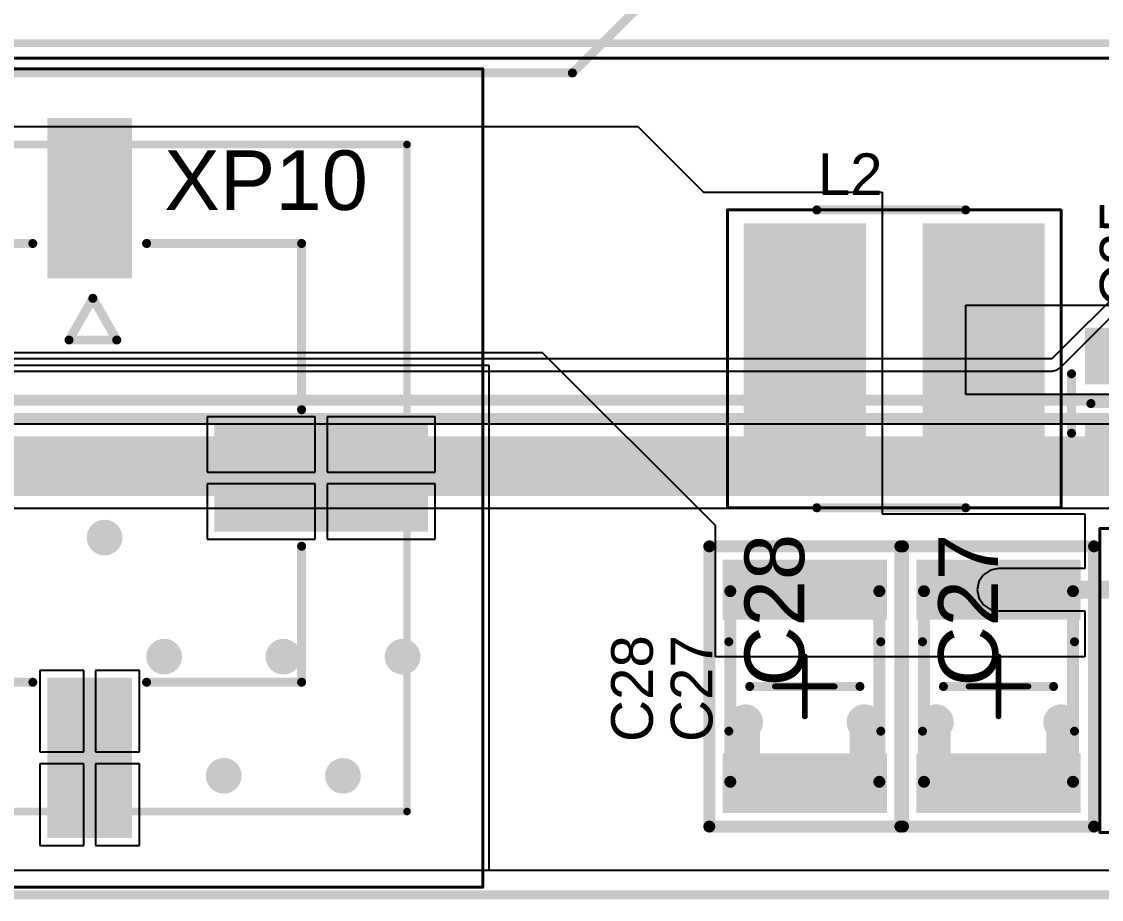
# Model space of a CAD drawing. Header units: inches. Extents: x 0 to 110, y 0 to 95.
# Drawn here: x 59.36 to 77.48, y -0.08 to 14.66 of the extents above; entities that cross this region are included whole.
import ezdxf

# ---------------------------------------------------------------- set-up
doc = ezdxf.new("R2010")
doc.units = ezdxf.units.IN
for name, color, linetype in [('Board Shape', 56, 'Continuous'), ('Bottom Courtyard', 56, 'Continuous'), ('Bottom Layer', 5, 'Continuous'), ('Int1', 16, 'Continuous'), ('Int2', 76, 'Continuous'), ('Mechanical 13', 56, 'Continuous'), ('Panelize_Route Cutter Tool Detail', 56, 'Continuous'), ('Top Courtyard', 56, 'Continuous'), ('Top Layer', 1, 'Continuous'), ('Top Overlay', 2, 'Continuous'), ('Top Paste', 8, 'Continuous'), ('Top Solder', 216, 'Continuous'), ('Via Holes', 16, 'Continuous')]:
    doc.layers.add(name, color=color, linetype=linetype)
doc.styles.add('Arial', font='', dxfattribs={"height": 0.2})
doc.styles.get('Arial').set_extended_font_data('Arial')

# ---------------------------------------------------------------- blocks, each defined once
blk = doc.blocks.new('RPI_721')
at = {"layer": 'Mechanical 13'}
blk.add_lwpolyline([(39.5, 28, 0.127, 0.127, 0), (-39.5, 28, 0.127, 0.127, 0)], format="xyseb", dxfattribs=at)
at = {"layer": 'Top Courtyard'}
blk.add_lwpolyline([(45.25, 28.25, 0.05, 0.05, 0), (-42.75, 28.25, 0.05, 0.05, 0)], format="xyseb", dxfattribs=at)
at = {"layer": 'Top Overlay'}
blk.add_lwpolyline([(39.5, 28, 0.127, 0.127, 0), (-39.5, 28, 0.127, 0.127, 0)], format="xyseb", dxfattribs=at)
blk = doc.blocks.new('M_____430450218_723')
at = {"layer": 'Top Layer'}
for points in [[(-0.635, 5.97), (0.635, 5.97), (0.635, 3.43), (-0.635, 3.43)], [(-5.6, 0.825), (-2.17, 0.825), (-2.17, -0.825), (-5.6, -0.825)], [(2.17, 0.825), (5.6, 0.825), (5.6, -0.825), (2.17, -0.825)], [(-0.635, -3.43), (0.635, -3.43), (0.635, -5.97), (-0.635, -5.97)]]:
    blk.add_hatch(color=1, dxfattribs=at).paths.add_polyline_path(points)
at = {"layer": 'Top Paste'}
for points in [[(-0.635, 5.97), (0.635, 5.97), (0.635, 3.43), (-0.635, 3.43)], [(-5.6, 0.825), (-2.17, 0.825), (-2.17, -0.825), (-5.6, -0.825)], [(2.17, 0.825), (5.6, 0.825), (5.6, -0.825), (2.17, -0.825)], [(-0.635, -3.43), (0.635, -3.43), (0.635, -5.97), (-0.635, -5.97)]]:
    blk.add_hatch(color=8, dxfattribs=at).paths.add_polyline_path(points)
at = {"layer": 'Top Solder'}
for points in [[(-0.711, 6.046), (0.711, 6.046), (0.711, 3.354), (-0.711, 3.354)], [(-5.676, 0.901), (-2.094, 0.901), (-2.094, -0.901), (-5.676, -0.901)], [(2.094, 0.901), (5.676, 0.901), (5.676, -0.901), (2.094, -0.901)], [(-0.711, -3.354), (0.711, -3.354), (0.711, -6.046), (-0.711, -6.046)]]:
    blk.add_hatch(color=216, dxfattribs=at).paths.add_polyline_path(points)
at = {"layer": 'Mechanical 13'}
for points in [[(-5.325, 5.6, 0.127, 0.127, 0), (-5.325, -5.6, 0.127, 0.127, 0)], [(5.325, 5.6, 0.127, 0.127, 0), (-5.325, 5.6, 0.127, 0.127, 0)], [(5.325, 5.6, 0.127, 0.127, 0), (5.325, -5.6, 0.127, 0.127, 0)], [(-0.054, -3.017, 0.127, 0.127, 0), (-0.454, -2.317, 0.127, 0.127, 0)], [(0.346, -2.317, 0.127, 0.127, 0), (-0.454, -2.317, 0.127, 0.127, 0)], [(0.346, -2.317, 0.127, 0.127, 0), (-0.054, -3.017, 0.127, 0.127, 0)], [(5.325, -5.6, 0.127, 0.127, 0), (-5.325, -5.6, 0.127, 0.127, 0)]]:
    blk.add_lwpolyline(points, format="xyseb", dxfattribs=at)
for points in [[(-5.357, 5.6, 0.0635, 0.0635, 1), (-5.293, 5.6, 0.0635, 0.0635, 1)], [(-5.357, 5.6, 0.0635, 0.0635, 1), (-5.293, 5.6, 0.0635, 0.0635, 1)], [(5.293, 5.6, 0.0635, 0.0635, 1), (5.357, 5.6, 0.0635, 0.0635, 1)], [(5.293, 5.6, 0.0635, 0.0635, 1), (5.357, 5.6, 0.0635, 0.0635, 1)], [(-0.486, -2.317, 0.0635, 0.0635, 1), (-0.422, -2.317, 0.0635, 0.0635, 1)], [(-0.486, -2.317, 0.0635, 0.0635, 1), (-0.422, -2.317, 0.0635, 0.0635, 1)], [(0.314, -2.317, 0.0635, 0.0635, 1), (0.378, -2.317, 0.0635, 0.0635, 1)], [(0.314, -2.317, 0.0635, 0.0635, 1), (0.378, -2.317, 0.0635, 0.0635, 1)], [(-0.086, -3.017, 0.0635, 0.0635, 1), (-0.022, -3.017, 0.0635, 0.0635, 1)], [(-0.086, -3.017, 0.0635, 0.0635, 1), (-0.022, -3.017, 0.0635, 0.0635, 1)], [(-5.357, -5.6, 0.0635, 0.0635, 1), (-5.293, -5.6, 0.0635, 0.0635, 1)], [(-5.357, -5.6, 0.0635, 0.0635, 1), (-5.293, -5.6, 0.0635, 0.0635, 1)], [(5.293, -5.6, 0.0635, 0.0635, 1), (5.357, -5.6, 0.0635, 0.0635, 1)], [(5.293, -5.6, 0.0635, 0.0635, 1), (5.357, -5.6, 0.0635, 0.0635, 1)]]:
    blk.add_lwpolyline(points, format="xyseb", close=True, dxfattribs=at)
at = {"layer": 'Top Courtyard'}
for points in [[(6.595, 6.87, 0.05, 0.05, 0), (-6.595, 6.87, 0.05, 0.05, 0)], [(-6.595, 6.87, 0.05, 0.05, 0), (-6.595, -6.87, 0.05, 0.05, 0)], [(6.595, 6.87, 0.05, 0.05, 0), (6.595, -6.87, 0.05, 0.05, 0)], [(6.595, -6.87, 0.05, 0.05, 0), (-6.595, -6.87, 0.05, 0.05, 0)]]:
    blk.add_lwpolyline(points, format="xyseb", dxfattribs=at)
for points in [[(-6.608, 6.87, 0.025, 0.025, 1), (-6.583, 6.87, 0.025, 0.025, 1)], [(-6.608, 6.87, 0.025, 0.025, 1), (-6.583, 6.87, 0.025, 0.025, 1)], [(6.583, 6.87, 0.025, 0.025, 1), (6.608, 6.87, 0.025, 0.025, 1)], [(6.583, 6.87, 0.025, 0.025, 1), (6.608, 6.87, 0.025, 0.025, 1)], [(-6.608, -6.87, 0.025, 0.025, 1), (-6.583, -6.87, 0.025, 0.025, 1)], [(-6.608, -6.87, 0.025, 0.025, 1), (-6.583, -6.87, 0.025, 0.025, 1)], [(6.583, -6.87, 0.025, 0.025, 1), (6.608, -6.87, 0.025, 0.025, 1)], [(6.583, -6.87, 0.025, 0.025, 1), (6.608, -6.87, 0.025, 0.025, 1)]]:
    blk.add_lwpolyline(points, format="xyseb", close=True, dxfattribs=at)
at = {"layer": 'Top Overlay'}
for points in [[(-0.955, 3.429, 0.15, 0.15, 0), (-3.556, 3.429, 0.15, 0.15, 0)], [(-3.556, 3.429, 0.15, 0.15, 0), (-3.556, 1.145, 0.15, 0.15, 0)], [(3.556, 3.429, 0.15, 0.15, 0), (0.955, 3.429, 0.15, 0.15, 0)], [(3.556, 3.429, 0.15, 0.15, 0), (3.556, 1.145, 0.15, 0.15, 0)], [(-3.556, -1.145, 0.15, 0.15, 0), (-3.556, -3.937, 0.15, 0.15, 0)], [(3.556, -1.145, 0.15, 0.15, 0), (3.556, -3.937, 0.15, 0.15, 0)], [(-0.054, -3.017, 0.15, 0.15, 0), (-0.454, -2.317, 0.15, 0.15, 0)], [(0.346, -2.317, 0.15, 0.15, 0), (-0.454, -2.317, 0.15, 0.15, 0)], [(0.346, -2.317, 0.15, 0.15, 0), (-0.054, -3.017, 0.15, 0.15, 0)], [(-0.955, -3.937, 0.15, 0.15, 0), (-3.556, -3.937, 0.15, 0.15, 0)], [(3.556, -3.937, 0.15, 0.15, 0), (0.955, -3.937, 0.15, 0.15, 0)]]:
    blk.add_lwpolyline(points, format="xyseb", dxfattribs=at)
for points in [[(-3.594, 3.429, 0.075, 0.075, 1), (-3.518, 3.429, 0.075, 0.075, 1)], [(-3.594, 3.429, 0.075, 0.075, 1), (-3.518, 3.429, 0.075, 0.075, 1)], [(-0.992, 3.429, 0.075, 0.075, 1), (-0.917, 3.429, 0.075, 0.075, 1)], [(0.917, 3.429, 0.075, 0.075, 1), (0.992, 3.429, 0.075, 0.075, 1)], [(3.518, 3.429, 0.075, 0.075, 1), (3.594, 3.429, 0.075, 0.075, 1)], [(3.518, 3.429, 0.075, 0.075, 1), (3.594, 3.429, 0.075, 0.075, 1)], [(-3.594, 1.145, 0.075, 0.075, 1), (-3.518, 1.145, 0.075, 0.075, 1)], [(3.518, 1.145, 0.075, 0.075, 1), (3.594, 1.145, 0.075, 0.075, 1)], [(-3.594, -1.145, 0.075, 0.075, 1), (-3.518, -1.145, 0.075, 0.075, 1)], [(3.518, -1.145, 0.075, 0.075, 1), (3.594, -1.145, 0.075, 0.075, 1)], [(-0.492, -2.317, 0.075, 0.075, 1), (-0.416, -2.317, 0.075, 0.075, 1)], [(-0.492, -2.317, 0.075, 0.075, 1), (-0.416, -2.317, 0.075, 0.075, 1)], [(0.309, -2.317, 0.075, 0.075, 1), (0.384, -2.317, 0.075, 0.075, 1)], [(0.309, -2.317, 0.075, 0.075, 1), (0.384, -2.317, 0.075, 0.075, 1)], [(-0.092, -3.017, 0.075, 0.075, 1), (-0.016, -3.017, 0.075, 0.075, 1)], [(-0.092, -3.017, 0.075, 0.075, 1), (-0.016, -3.017, 0.075, 0.075, 1)], [(-3.594, -3.937, 0.075, 0.075, 1), (-3.518, -3.937, 0.075, 0.075, 1)], [(-3.594, -3.937, 0.075, 0.075, 1), (-3.518, -3.937, 0.075, 0.075, 1)], [(-0.992, -3.937, 0.075, 0.075, 1), (-0.917, -3.937, 0.075, 0.075, 1)], [(0.917, -3.937, 0.075, 0.075, 1), (0.992, -3.937, 0.075, 0.075, 1)], [(3.518, -3.937, 0.075, 0.075, 1), (3.594, -3.937, 0.075, 0.075, 1)], [(3.518, -3.937, 0.075, 0.075, 1), (3.594, -3.937, 0.075, 0.075, 1)]]:
    blk.add_lwpolyline(points, format="xyseb", close=True, dxfattribs=at)
blk = doc.blocks.new('SP43_724')
at = {"layer": 'Top Layer'}
for points in [[(-2.5, 2.25), (-0.5, 2.25), (-0.5, -2.25), (-2.5, -2.25)], [(0.5, 2.25), (2.5, 2.25), (2.5, -2.25), (0.5, -2.25)]]:
    blk.add_hatch(color=1, dxfattribs=at).paths.add_polyline_path(points)
at = {"layer": 'Top Paste'}
for points in [[(-2.5, 2.25), (-0.5, 2.25), (-0.5, -2.25), (-2.5, -2.25)], [(0.5, 2.25), (2.5, 2.25), (2.5, -2.25), (0.5, -2.25)]]:
    blk.add_hatch(color=8, dxfattribs=at).paths.add_polyline_path(points)
at = {"layer": 'Top Solder'}
for points in [[(-2.525, 2.275), (-0.475, 2.275), (-0.475, -2.275), (-2.525, -2.275)], [(0.475, 2.275), (2.525, 2.275), (2.525, -2.275), (0.475, -2.275)]]:
    blk.add_hatch(color=216, dxfattribs=at).paths.add_polyline_path(points)
at = {"layer": 'Top Courtyard'}
for points in [[(-2.8, 2.5, 0.05, 0.05, 0), (-2.8, -2.5, 0.05, 0.05, 0)], [(2.8, 2.5, 0.05, 0.05, 0), (-2.8, 2.5, 0.05, 0.05, 0)], [(2.8, 2.5, 0.05, 0.05, 0), (2.8, -2.5, 0.05, 0.05, 0)], [(2.8, -2.5, 0.05, 0.05, 0), (-2.8, -2.5, 0.05, 0.05, 0)]]:
    blk.add_lwpolyline(points, format="xyseb", dxfattribs=at)
for points in [[(-2.812, 2.5, 0.025, 0.025, 1), (-2.788, 2.5, 0.025, 0.025, 1)], [(-2.812, 2.5, 0.025, 0.025, 1), (-2.788, 2.5, 0.025, 0.025, 1)], [(2.788, 2.5, 0.025, 0.025, 1), (2.812, 2.5, 0.025, 0.025, 1)], [(2.788, 2.5, 0.025, 0.025, 1), (2.812, 2.5, 0.025, 0.025, 1)], [(-2.812, -2.5, 0.025, 0.025, 1), (-2.788, -2.5, 0.025, 0.025, 1)], [(-2.812, -2.5, 0.025, 0.025, 1), (-2.788, -2.5, 0.025, 0.025, 1)], [(2.788, -2.5, 0.025, 0.025, 1), (2.812, -2.5, 0.025, 0.025, 1)], [(2.788, -2.5, 0.025, 0.025, 1), (2.812, -2.5, 0.025, 0.025, 1)]]:
    blk.add_lwpolyline(points, format="xyseb", close=True, dxfattribs=at)
at = {"layer": 'Top Overlay'}
for points in [[(1.3, 2.5, 0.15, 0.15, 0), (-1.2, 2.5, 0.15, 0.15, 0)], [(1.3, -2.5, 0.15, 0.15, 0), (-1.2, -2.5, 0.15, 0.15, 0)]]:
    blk.add_lwpolyline(points, format="xyseb", dxfattribs=at)
for points in [[(-1.238, 2.5, 0.075, 0.075, 1), (-1.162, 2.5, 0.075, 0.075, 1)], [(1.262, 2.5, 0.075, 0.075, 1), (1.338, 2.5, 0.075, 0.075, 1)], [(-1.238, -2.5, 0.075, 0.075, 1), (-1.162, -2.5, 0.075, 0.075, 1)], [(1.262, -2.5, 0.075, 0.075, 1), (1.338, -2.5, 0.075, 0.075, 1)]]:
    blk.add_lwpolyline(points, format="xyseb", close=True, dxfattribs=at)
blk = doc.blocks.new('3________725')
at = {"layer": 'Top Layer'}
for points in [[(-2.4, 1.6), (-1.2, 1.6), (-1.2, 0.4), (-2.4, 0.4)], [(2.2, 0.8), (2.2, -0.8), (0.7, -0.8), (0.7, 0.8)], [(-2.4, -0.4), (-1.2, -0.4), (-1.2, -1.6), (-2.4, -1.6)]]:
    blk.add_hatch(color=1, dxfattribs=at).paths.add_polyline_path(points)
at = {"layer": 'Top Paste'}
for points in [[(-2.4, 1.6), (-1.2, 1.6), (-1.2, 0.4), (-2.4, 0.4)], [(2.2, 0.8), (2.2, -0.8), (0.7, -0.8), (0.7, 0.8)], [(-2.4, -0.4), (-1.2, -0.4), (-1.2, -1.6), (-2.4, -1.6)]]:
    blk.add_hatch(color=8, dxfattribs=at).paths.add_polyline_path(points)
at = {"layer": 'Top Solder'}
for points in [[(-2.425, 1.625), (-1.175, 1.625), (-1.175, 0.375), (-2.425, 0.375)], [(2.225, 0.825), (2.225, -0.825), (0.675, -0.825), (0.675, 0.825)], [(-2.425, -0.375), (-1.175, -0.375), (-1.175, -1.625), (-2.425, -1.625)]]:
    blk.add_hatch(color=216, dxfattribs=at).paths.add_polyline_path(points)
at = {"layer": 'Mechanical 13'}
for points in [[(-2, -1.8, 0.127, 0.127, 0), (-2, 1.8, 0.127, 0.127, 0)], [(1.8, 1.8, 0.127, 0.127, 0), (-2, 1.8, 0.127, 0.127, 0)], [(1.8, -1.8, 0.127, 0.127, 0), (1.8, 1.8, 0.127, 0.127, 0)], [(1.8, -1.8, 0.127, 0.127, 0), (-2, -1.8, 0.127, 0.127, 0)]]:
    blk.add_lwpolyline(points, format="xyseb", dxfattribs=at)
for points in [[(-2.032, 1.8, 0.0635, 0.0635, 1), (-1.968, 1.8, 0.0635, 0.0635, 1)], [(-2.032, 1.8, 0.0635, 0.0635, 1), (-1.968, 1.8, 0.0635, 0.0635, 1)], [(1.768, 1.8, 0.0635, 0.0635, 1), (1.832, 1.8, 0.0635, 0.0635, 1)], [(1.768, 1.8, 0.0635, 0.0635, 1), (1.832, 1.8, 0.0635, 0.0635, 1)], [(-2.826, 1.558, 0.24, 0.24, 1), (-3.066, 1.558, 0.24, 0.24, 1)], [(-3.126, 1.558, 0.12, 0.12, 1), (-3.006, 1.558, 0.12, 0.12, 1)], [(-2.886, 1.558, 0.12, 0.12, 1), (-2.766, 1.558, 0.12, 0.12, 1)], [(-2.032, -1.8, 0.0635, 0.0635, 1), (-1.968, -1.8, 0.0635, 0.0635, 1)], [(-2.032, -1.8, 0.0635, 0.0635, 1), (-1.968, -1.8, 0.0635, 0.0635, 1)], [(1.768, -1.8, 0.0635, 0.0635, 1), (1.832, -1.8, 0.0635, 0.0635, 1)], [(1.768, -1.8, 0.0635, 0.0635, 1), (1.832, -1.8, 0.0635, 0.0635, 1)]]:
    blk.add_lwpolyline(points, format="xyseb", close=True, dxfattribs=at)
at = {"layer": 'Top Courtyard'}
for points in [[(2.45, 2.05, 0.05, 0.05, 0), (-2.65, 2.05, 0.05, 0.05, 0)], [(-2.65, -2.05, 0.05, 0.05, 0), (-2.65, 2.05, 0.05, 0.05, 0)], [(2.45, -2.05, 0.05, 0.05, 0), (2.45, 2.05, 0.05, 0.05, 0)], [(2.45, -2.05, 0.05, 0.05, 0), (-2.65, -2.05, 0.05, 0.05, 0)]]:
    blk.add_lwpolyline(points, format="xyseb", dxfattribs=at)
for points in [[(-2.662, 2.05, 0.025, 0.025, 1), (-2.638, 2.05, 0.025, 0.025, 1)], [(-2.662, 2.05, 0.025, 0.025, 1), (-2.638, 2.05, 0.025, 0.025, 1)], [(2.438, 2.05, 0.025, 0.025, 1), (2.462, 2.05, 0.025, 0.025, 1)], [(2.438, 2.05, 0.025, 0.025, 1), (2.462, 2.05, 0.025, 0.025, 1)], [(-2.662, -2.05, 0.025, 0.025, 1), (-2.638, -2.05, 0.025, 0.025, 1)], [(-2.662, -2.05, 0.025, 0.025, 1), (-2.638, -2.05, 0.025, 0.025, 1)], [(2.438, -2.05, 0.025, 0.025, 1), (2.462, -2.05, 0.025, 0.025, 1)], [(2.438, -2.05, 0.025, 0.025, 1), (2.462, -2.05, 0.025, 0.025, 1)]]:
    blk.add_lwpolyline(points, format="xyseb", close=True, dxfattribs=at)
at = {"layer": 'Top Overlay'}
for points in [[(1.8, 1.8, 0.127, 0.127, 0), (-0.85, 1.8, 0.127, 0.127, 0)], [(1.8, 1.2, 0.127, 0.127, 0), (1.8, 1.8, 0.127, 0.127, 0)], [(1.8, -1.8, 0.127, 0.127, 0), (1.8, -1.2, 0.127, 0.127, 0)], [(1.8, -1.8, 0.127, 0.127, 0), (-0.85, -1.8, 0.127, 0.127, 0)]]:
    blk.add_lwpolyline(points, format="xyseb", dxfattribs=at)
for points in [[(-0.882, 1.8, 0.0635, 0.0635, 1), (-0.818, 1.8, 0.0635, 0.0635, 1)], [(1.768, 1.8, 0.0635, 0.0635, 1), (1.832, 1.8, 0.0635, 0.0635, 1)], [(1.768, 1.8, 0.0635, 0.0635, 1), (1.832, 1.8, 0.0635, 0.0635, 1)], [(1.768, 1.2, 0.0635, 0.0635, 1), (1.832, 1.2, 0.0635, 0.0635, 1)], [(1.768, -1.2, 0.0635, 0.0635, 1), (1.832, -1.2, 0.0635, 0.0635, 1)], [(-0.882, -1.8, 0.0635, 0.0635, 1), (-0.818, -1.8, 0.0635, 0.0635, 1)], [(1.768, -1.8, 0.0635, 0.0635, 1), (1.832, -1.8, 0.0635, 0.0635, 1)], [(1.768, -1.8, 0.0635, 0.0635, 1), (1.832, -1.8, 0.0635, 0.0635, 1)]]:
    blk.add_lwpolyline(points, format="xyseb", close=True, dxfattribs=at)
blk = doc.blocks.new('1210C_729')
at = {"layer": 'Top Layer'}
for points in [[(-2.102, 1.353), (-1.148, 1.353), (-1.148, -1.353), (-2.102, -1.353)], [(1.148, 1.353), (2.102, 1.353), (2.102, -1.353), (1.148, -1.353)]]:
    blk.add_hatch(color=1, dxfattribs=at).paths.add_polyline_path(points)
at = {"layer": 'Top Paste'}
for points in [[(-2.102, 1.353), (-1.148, 1.353), (-1.148, -1.353), (-2.102, -1.353)], [(1.148, 1.353), (2.102, 1.353), (2.102, -1.353), (1.148, -1.353)]]:
    blk.add_hatch(color=8, dxfattribs=at).paths.add_polyline_path(points)
at = {"layer": 'Top Solder'}
for points in [[(-2.127, 1.378), (-1.123, 1.378), (-1.123, -1.378), (-2.127, -1.378)], [(1.123, 1.378), (2.127, 1.378), (2.127, -1.378), (1.123, -1.378)]]:
    blk.add_hatch(color=216, dxfattribs=at).paths.add_polyline_path(points)
at = {"layer": 'Bottom Courtyard'}
for points in [[(0, 0.5, 0.1, 0.1, 0), (0, -0.5, 0.1, 0.1, 0)], [(-0.5, 0, 0.1, 0.1, 0), (0.5, 0, 0.1, 0.1, 0)]]:
    blk.add_lwpolyline(points, format="xyseb", dxfattribs=at)
for points in [[(-0.025, 0.5, 0.05, 0.05, 1), (0.025, 0.5, 0.05, 0.05, 1)], [(-0.525, 0, 0.05, 0.05, 1), (-0.475, 0, 0.05, 0.05, 1)], [(0.475, 0, 0.05, 0.05, 1), (0.525, 0, 0.05, 0.05, 1)], [(-0.025, -0.5, 0.05, 0.05, 1), (0.025, -0.5, 0.05, 0.05, 1)]]:
    blk.add_lwpolyline(points, format="xyseb", close=True, dxfattribs=at)
at = {"layer": 'Mechanical 13'}
for points in [[(-1.6, 1.25, 0.2, 0.2, 0), (1.6, 1.25, 0.2, 0.2, 0)], [(-1.6, 1.25, 0.2, 0.2, 0), (-1.6, -1.25, 0.2, 0.2, 0)], [(1.6, 1.25, 0.2, 0.2, 0), (1.6, -1.25, 0.2, 0.2, 0)], [(-1.6, -1.25, 0.2, 0.2, 0), (1.6, -1.25, 0.2, 0.2, 0)]]:
    blk.add_lwpolyline(points, format="xyseb", dxfattribs=at)
for points in [[(-1.65, 1.25, 0.1, 0.1, 1), (-1.55, 1.25, 0.1, 0.1, 1)], [(-1.65, 1.25, 0.1, 0.1, 1), (-1.55, 1.25, 0.1, 0.1, 1)], [(1.55, 1.25, 0.1, 0.1, 1), (1.65, 1.25, 0.1, 0.1, 1)], [(1.55, 1.25, 0.1, 0.1, 1), (1.65, 1.25, 0.1, 0.1, 1)], [(-1.65, -1.25, 0.1, 0.1, 1), (-1.55, -1.25, 0.1, 0.1, 1)], [(-1.65, -1.25, 0.1, 0.1, 1), (-1.55, -1.25, 0.1, 0.1, 1)], [(1.55, -1.25, 0.1, 0.1, 1), (1.65, -1.25, 0.1, 0.1, 1)], [(1.55, -1.25, 0.1, 0.1, 1), (1.65, -1.25, 0.1, 0.1, 1)]]:
    blk.add_lwpolyline(points, format="xyseb", close=True, dxfattribs=at)
at = {"layer": 'Panelize_Route Cutter Tool Detail'}
for points in [[(-2.352, 1.603, 0.2, 0.2, 0), (2.352, 1.603, 0.2, 0.2, 0)], [(-2.352, 1.603, 0.2, 0.2, 0), (-2.352, -1.603, 0.2, 0.2, 0)], [(2.352, 1.603, 0.2, 0.2, 0), (2.352, -1.603, 0.2, 0.2, 0)], [(-2.352, -1.603, 0.2, 0.2, 0), (2.352, -1.603, 0.2, 0.2, 0)]]:
    blk.add_lwpolyline(points, format="xyseb", dxfattribs=at)
for points in [[(-2.402, 1.603, 0.1, 0.1, 1), (-2.302, 1.603, 0.1, 0.1, 1)], [(-2.402, 1.603, 0.1, 0.1, 1), (-2.302, 1.603, 0.1, 0.1, 1)], [(2.302, 1.603, 0.1, 0.1, 1), (2.402, 1.603, 0.1, 0.1, 1)], [(2.302, 1.603, 0.1, 0.1, 1), (2.402, 1.603, 0.1, 0.1, 1)], [(-2.402, -1.603, 0.1, 0.1, 1), (-2.302, -1.603, 0.1, 0.1, 1)], [(-2.402, -1.603, 0.1, 0.1, 1), (-2.302, -1.603, 0.1, 0.1, 1)], [(2.302, -1.603, 0.1, 0.1, 1), (2.402, -1.603, 0.1, 0.1, 1)], [(2.302, -1.603, 0.1, 0.1, 1), (2.402, -1.603, 0.1, 0.1, 1)]]:
    blk.add_lwpolyline(points, format="xyseb", close=True, dxfattribs=at)
at = {"layer": 'Top Courtyard'}
for points in [[(-2.352, 1.603, 0.2, 0.2, 0), (2.352, 1.603, 0.2, 0.2, 0)], [(-2.352, 1.603, 0.2, 0.2, 0), (-2.352, -1.603, 0.2, 0.2, 0)], [(2.352, 1.603, 0.2, 0.2, 0), (2.352, -1.603, 0.2, 0.2, 0)], [(-2.352, -1.603, 0.2, 0.2, 0), (2.352, -1.603, 0.2, 0.2, 0)]]:
    blk.add_lwpolyline(points, format="xyseb", dxfattribs=at)
for points in [[(-2.402, 1.603, 0.1, 0.1, 1), (-2.302, 1.603, 0.1, 0.1, 1)], [(-2.402, 1.603, 0.1, 0.1, 1), (-2.302, 1.603, 0.1, 0.1, 1)], [(2.302, 1.603, 0.1, 0.1, 1), (2.402, 1.603, 0.1, 0.1, 1)], [(2.302, 1.603, 0.1, 0.1, 1), (2.402, 1.603, 0.1, 0.1, 1)], [(-2.402, -1.603, 0.1, 0.1, 1), (-2.302, -1.603, 0.1, 0.1, 1)], [(-2.402, -1.603, 0.1, 0.1, 1), (-2.302, -1.603, 0.1, 0.1, 1)], [(2.302, -1.603, 0.1, 0.1, 1), (2.402, -1.603, 0.1, 0.1, 1)], [(2.302, -1.603, 0.1, 0.1, 1), (2.402, -1.603, 0.1, 0.1, 1)]]:
    blk.add_lwpolyline(points, format="xyseb", close=True, dxfattribs=at)
at = {"layer": 'Top Overlay'}
for points in [[(-0.75, 1.275, 0.15, 0.15, 0), (0.75, 1.275, 0.15, 0.15, 0)], [(0, 0.925, 0.15, 0.15, 0), (0, 0, 0.15, 0.15, 0)], [(0, 0, 0.15, 0.15, 0), (0, -0.925, 0.15, 0.15, 0)], [(-0.75, -1.275, 0.15, 0.15, 0), (0.75, -1.275, 0.15, 0.15, 0)]]:
    blk.add_lwpolyline(points, format="xyseb", dxfattribs=at)
for points in [[(-0.788, 1.275, 0.075, 0.075, 1), (-0.713, 1.275, 0.075, 0.075, 1)], [(0.713, 1.275, 0.075, 0.075, 1), (0.788, 1.275, 0.075, 0.075, 1)], [(-0.038, 0.925, 0.075, 0.075, 1), (0.038, 0.925, 0.075, 0.075, 1)], [(-0.038, 0, 0.075, 0.075, 1), (0.038, 0, 0.075, 0.075, 1)], [(-0.038, 0, 0.075, 0.075, 1), (0.038, 0, 0.075, 0.075, 1)], [(-0.038, -0.925, 0.075, 0.075, 1), (0.038, -0.925, 0.075, 0.075, 1)], [(-0.788, -1.275, 0.075, 0.075, 1), (-0.713, -1.275, 0.075, 0.075, 1)], [(0.713, -1.275, 0.075, 0.075, 1), (0.788, -1.275, 0.075, 0.075, 1)]]:
    blk.add_lwpolyline(points, format="xyseb", close=True, dxfattribs=at)
at = {"layer": 'Panelize_Route Cutter Tool Detail', "style": 'Arial'}
blk.add_text('C27', height=1, dxfattribs=at).set_placement((0, 0.011))
blk = doc.blocks.new('1210C_730')
at = {"layer": 'Top Layer'}
for points in [[(-2.102, 1.353), (-1.148, 1.353), (-1.148, -1.353), (-2.102, -1.353)], [(1.148, 1.353), (2.102, 1.353), (2.102, -1.353), (1.148, -1.353)]]:
    blk.add_hatch(color=1, dxfattribs=at).paths.add_polyline_path(points)
at = {"layer": 'Top Paste'}
for points in [[(-2.102, 1.353), (-1.148, 1.353), (-1.148, -1.353), (-2.102, -1.353)], [(1.148, 1.353), (2.102, 1.353), (2.102, -1.353), (1.148, -1.353)]]:
    blk.add_hatch(color=8, dxfattribs=at).paths.add_polyline_path(points)
at = {"layer": 'Top Solder'}
for points in [[(-2.127, 1.378), (-1.123, 1.378), (-1.123, -1.378), (-2.127, -1.378)], [(1.123, 1.378), (2.127, 1.378), (2.127, -1.378), (1.123, -1.378)]]:
    blk.add_hatch(color=216, dxfattribs=at).paths.add_polyline_path(points)
at = {"layer": 'Bottom Courtyard'}
for points in [[(0, 0.5, 0.1, 0.1, 0), (0, -0.5, 0.1, 0.1, 0)], [(-0.5, 0, 0.1, 0.1, 0), (0.5, 0, 0.1, 0.1, 0)]]:
    blk.add_lwpolyline(points, format="xyseb", dxfattribs=at)
for points in [[(-0.025, 0.5, 0.05, 0.05, 1), (0.025, 0.5, 0.05, 0.05, 1)], [(-0.525, 0, 0.05, 0.05, 1), (-0.475, 0, 0.05, 0.05, 1)], [(0.475, 0, 0.05, 0.05, 1), (0.525, 0, 0.05, 0.05, 1)], [(-0.025, -0.5, 0.05, 0.05, 1), (0.025, -0.5, 0.05, 0.05, 1)]]:
    blk.add_lwpolyline(points, format="xyseb", close=True, dxfattribs=at)
at = {"layer": 'Mechanical 13'}
for points in [[(-1.6, 1.25, 0.2, 0.2, 0), (1.6, 1.25, 0.2, 0.2, 0)], [(-1.6, 1.25, 0.2, 0.2, 0), (-1.6, -1.25, 0.2, 0.2, 0)], [(1.6, 1.25, 0.2, 0.2, 0), (1.6, -1.25, 0.2, 0.2, 0)], [(-1.6, -1.25, 0.2, 0.2, 0), (1.6, -1.25, 0.2, 0.2, 0)]]:
    blk.add_lwpolyline(points, format="xyseb", dxfattribs=at)
for points in [[(-1.65, 1.25, 0.1, 0.1, 1), (-1.55, 1.25, 0.1, 0.1, 1)], [(-1.65, 1.25, 0.1, 0.1, 1), (-1.55, 1.25, 0.1, 0.1, 1)], [(1.55, 1.25, 0.1, 0.1, 1), (1.65, 1.25, 0.1, 0.1, 1)], [(1.55, 1.25, 0.1, 0.1, 1), (1.65, 1.25, 0.1, 0.1, 1)], [(-1.65, -1.25, 0.1, 0.1, 1), (-1.55, -1.25, 0.1, 0.1, 1)], [(-1.65, -1.25, 0.1, 0.1, 1), (-1.55, -1.25, 0.1, 0.1, 1)], [(1.55, -1.25, 0.1, 0.1, 1), (1.65, -1.25, 0.1, 0.1, 1)], [(1.55, -1.25, 0.1, 0.1, 1), (1.65, -1.25, 0.1, 0.1, 1)]]:
    blk.add_lwpolyline(points, format="xyseb", close=True, dxfattribs=at)
at = {"layer": 'Panelize_Route Cutter Tool Detail'}
for points in [[(-2.352, 1.603, 0.2, 0.2, 0), (2.352, 1.603, 0.2, 0.2, 0)], [(-2.352, 1.603, 0.2, 0.2, 0), (-2.352, -1.603, 0.2, 0.2, 0)], [(2.352, 1.603, 0.2, 0.2, 0), (2.352, -1.603, 0.2, 0.2, 0)], [(-2.352, -1.603, 0.2, 0.2, 0), (2.352, -1.603, 0.2, 0.2, 0)]]:
    blk.add_lwpolyline(points, format="xyseb", dxfattribs=at)
for points in [[(-2.402, 1.603, 0.1, 0.1, 1), (-2.302, 1.603, 0.1, 0.1, 1)], [(-2.402, 1.603, 0.1, 0.1, 1), (-2.302, 1.603, 0.1, 0.1, 1)], [(2.302, 1.603, 0.1, 0.1, 1), (2.402, 1.603, 0.1, 0.1, 1)], [(2.302, 1.603, 0.1, 0.1, 1), (2.402, 1.603, 0.1, 0.1, 1)], [(-2.402, -1.603, 0.1, 0.1, 1), (-2.302, -1.603, 0.1, 0.1, 1)], [(-2.402, -1.603, 0.1, 0.1, 1), (-2.302, -1.603, 0.1, 0.1, 1)], [(2.302, -1.603, 0.1, 0.1, 1), (2.402, -1.603, 0.1, 0.1, 1)], [(2.302, -1.603, 0.1, 0.1, 1), (2.402, -1.603, 0.1, 0.1, 1)]]:
    blk.add_lwpolyline(points, format="xyseb", close=True, dxfattribs=at)
at = {"layer": 'Top Courtyard'}
for points in [[(-2.352, 1.603, 0.2, 0.2, 0), (2.352, 1.603, 0.2, 0.2, 0)], [(-2.352, 1.603, 0.2, 0.2, 0), (-2.352, -1.603, 0.2, 0.2, 0)], [(2.352, 1.603, 0.2, 0.2, 0), (2.352, -1.603, 0.2, 0.2, 0)], [(-2.352, -1.603, 0.2, 0.2, 0), (2.352, -1.603, 0.2, 0.2, 0)]]:
    blk.add_lwpolyline(points, format="xyseb", dxfattribs=at)
for points in [[(-2.402, 1.603, 0.1, 0.1, 1), (-2.302, 1.603, 0.1, 0.1, 1)], [(-2.402, 1.603, 0.1, 0.1, 1), (-2.302, 1.603, 0.1, 0.1, 1)], [(2.302, 1.603, 0.1, 0.1, 1), (2.402, 1.603, 0.1, 0.1, 1)], [(2.302, 1.603, 0.1, 0.1, 1), (2.402, 1.603, 0.1, 0.1, 1)], [(-2.402, -1.603, 0.1, 0.1, 1), (-2.302, -1.603, 0.1, 0.1, 1)], [(-2.402, -1.603, 0.1, 0.1, 1), (-2.302, -1.603, 0.1, 0.1, 1)], [(2.302, -1.603, 0.1, 0.1, 1), (2.402, -1.603, 0.1, 0.1, 1)], [(2.302, -1.603, 0.1, 0.1, 1), (2.402, -1.603, 0.1, 0.1, 1)]]:
    blk.add_lwpolyline(points, format="xyseb", close=True, dxfattribs=at)
at = {"layer": 'Top Overlay'}
for points in [[(-0.75, 1.275, 0.15, 0.15, 0), (0.75, 1.275, 0.15, 0.15, 0)], [(0, 0.925, 0.15, 0.15, 0), (0, 0, 0.15, 0.15, 0)], [(0, 0, 0.15, 0.15, 0), (0, -0.925, 0.15, 0.15, 0)], [(-0.75, -1.275, 0.15, 0.15, 0), (0.75, -1.275, 0.15, 0.15, 0)]]:
    blk.add_lwpolyline(points, format="xyseb", dxfattribs=at)
for points in [[(-0.788, 1.275, 0.075, 0.075, 1), (-0.713, 1.275, 0.075, 0.075, 1)], [(0.713, 1.275, 0.075, 0.075, 1), (0.788, 1.275, 0.075, 0.075, 1)], [(-0.038, 0.925, 0.075, 0.075, 1), (0.038, 0.925, 0.075, 0.075, 1)], [(-0.038, 0, 0.075, 0.075, 1), (0.038, 0, 0.075, 0.075, 1)], [(-0.038, 0, 0.075, 0.075, 1), (0.038, 0, 0.075, 0.075, 1)], [(-0.038, -0.925, 0.075, 0.075, 1), (0.038, -0.925, 0.075, 0.075, 1)], [(-0.788, -1.275, 0.075, 0.075, 1), (-0.713, -1.275, 0.075, 0.075, 1)], [(0.713, -1.275, 0.075, 0.075, 1), (0.788, -1.275, 0.075, 0.075, 1)]]:
    blk.add_lwpolyline(points, format="xyseb", close=True, dxfattribs=at)
at = {"layer": 'Panelize_Route Cutter Tool Detail', "style": 'Arial'}
blk.add_text('C28', height=1, dxfattribs=at).set_placement((0, 0.011))
blk = doc.blocks.new('0603C_732')
at = {"layer": 'Top Layer'}
for points in [[(-1.25, -0.525), (-1.25, 0.525), (-0.35, 0.525), (-0.35, -0.525)], [(0.35, -0.525), (0.35, 0.525), (1.25, 0.525), (1.25, -0.525)]]:
    blk.add_hatch(color=1, dxfattribs=at).paths.add_polyline_path(points)
at = {"layer": 'Top Paste'}
for points in [[(-1.25, -0.525), (-1.25, 0.525), (-0.35, 0.525), (-0.35, -0.525)], [(0.35, -0.525), (0.35, 0.525), (1.25, 0.525), (1.25, -0.525)]]:
    blk.add_hatch(color=8, dxfattribs=at).paths.add_polyline_path(points)
at = {"layer": 'Top Solder'}
for points in [[(-1.275, -0.55), (-1.275, 0.55), (-0.325, 0.55), (-0.325, -0.55)], [(0.325, -0.55), (0.325, 0.55), (1.275, 0.55), (1.275, -0.55)]]:
    blk.add_hatch(color=216, dxfattribs=at).paths.add_polyline_path(points)
at = {"layer": 'Top Overlay'}
for points in [[(-0.5, 0.775, 0.15, 0.15, 0), (0.5, 0.775, 0.15, 0.15, 0)], [(0, 0.45, 0.15, 0.15, 0), (0, -0.45, 0.15, 0.15, 0)], [(-0.5, -0.775, 0.15, 0.15, 0), (0.5, -0.775, 0.15, 0.15, 0)]]:
    blk.add_lwpolyline(points, format="xyseb", dxfattribs=at)
for points in [[(-0.537, 0.775, 0.075, 0.075, 1), (-0.462, 0.775, 0.075, 0.075, 1)], [(0.462, 0.775, 0.075, 0.075, 1), (0.537, 0.775, 0.075, 0.075, 1)], [(-0.038, 0.45, 0.075, 0.075, 1), (0.038, 0.45, 0.075, 0.075, 1)], [(-0.038, -0.45, 0.075, 0.075, 1), (0.038, -0.45, 0.075, 0.075, 1)], [(-0.537, -0.775, 0.075, 0.075, 1), (-0.462, -0.775, 0.075, 0.075, 1)], [(0.462, -0.775, 0.075, 0.075, 1), (0.537, -0.775, 0.075, 0.075, 1)]]:
    blk.add_lwpolyline(points, format="xyseb", close=True, dxfattribs=at)

msp = doc.modelspace()

# ---------------------------------------------------------------- hatches: boundary and pattern name
at = {"layer": 'Bottom Layer'}
h = msp.add_hatch(color=5, dxfattribs=at)
edge = h.paths.add_edge_path()
edge.add_arc((60.75, 6), 0.3, 0, 360)
h = msp.add_hatch(color=5, dxfattribs=at)
edge = h.paths.add_edge_path()
edge.add_arc((61.75, 4), 0.3, 0, 360)
h = msp.add_hatch(color=5, dxfattribs=at)
edge = h.paths.add_edge_path()
edge.add_arc((63.75, 4), 0.3, 0, 360)
h = msp.add_hatch(color=5, dxfattribs=at)
edge = h.paths.add_edge_path()
edge.add_arc((65.75, 4), 0.3, 0, 360)
h = msp.add_hatch(color=5, dxfattribs=at)
edge = h.paths.add_edge_path()
edge.add_arc((71.5, 2.9), 0.3, 0, 360)
h = msp.add_hatch(color=5, dxfattribs=at)
edge = h.paths.add_edge_path()
edge.add_arc((73.5, 2.9), 0.3, 0, 360)
h = msp.add_hatch(color=5, dxfattribs=at)
edge = h.paths.add_edge_path()
edge.add_arc((74.7, 2.9), 0.3, 0, 360)
h = msp.add_hatch(color=5, dxfattribs=at)
edge = h.paths.add_edge_path()
edge.add_arc((76.8, 2.9), 0.3, 0, 360)
h = msp.add_hatch(color=5, dxfattribs=at)
edge = h.paths.add_edge_path()
edge.add_arc((62.75, 2), 0.3, 0, 360)
h = msp.add_hatch(color=5, dxfattribs=at)
edge = h.paths.add_edge_path()
edge.add_arc((64.75, 2), 0.3, 0, 360)
at = {"layer": 'Int1'}
h = msp.add_hatch(color=16, dxfattribs=at)
edge = h.paths.add_edge_path()
edge.add_arc((60.75, 6), 0.3, 0, 360)
h = msp.add_hatch(color=16, dxfattribs=at)
edge = h.paths.add_edge_path()
edge.add_arc((61.75, 4), 0.3, 0, 360)
h = msp.add_hatch(color=16, dxfattribs=at)
edge = h.paths.add_edge_path()
edge.add_arc((63.75, 4), 0.3, 0, 360)
h = msp.add_hatch(color=16, dxfattribs=at)
edge = h.paths.add_edge_path()
edge.add_arc((65.75, 4), 0.3, 0, 360)
h = msp.add_hatch(color=16, dxfattribs=at)
edge = h.paths.add_edge_path()
edge.add_arc((71.5, 2.9), 0.3, 0, 360)
h = msp.add_hatch(color=16, dxfattribs=at)
edge = h.paths.add_edge_path()
edge.add_arc((73.5, 2.9), 0.3, 0, 360)
h = msp.add_hatch(color=16, dxfattribs=at)
edge = h.paths.add_edge_path()
edge.add_arc((74.7, 2.9), 0.3, 0, 360)
h = msp.add_hatch(color=16, dxfattribs=at)
edge = h.paths.add_edge_path()
edge.add_arc((76.8, 2.9), 0.3, 0, 360)
h = msp.add_hatch(color=16, dxfattribs=at)
edge = h.paths.add_edge_path()
edge.add_arc((62.75, 2), 0.3, 0, 360)
h = msp.add_hatch(color=16, dxfattribs=at)
edge = h.paths.add_edge_path()
edge.add_arc((64.75, 2), 0.3, 0, 360)
at = {"layer": 'Int2'}
h = msp.add_hatch(color=76, dxfattribs=at)
edge = h.paths.add_edge_path()
edge.add_arc((60.75, 6), 0.3, 0, 360)
h = msp.add_hatch(color=76, dxfattribs=at)
edge = h.paths.add_edge_path()
edge.add_arc((61.75, 4), 0.3, 0, 360)
h = msp.add_hatch(color=76, dxfattribs=at)
edge = h.paths.add_edge_path()
edge.add_arc((63.75, 4), 0.3, 0, 360)
h = msp.add_hatch(color=76, dxfattribs=at)
edge = h.paths.add_edge_path()
edge.add_arc((65.75, 4), 0.3, 0, 360)
h = msp.add_hatch(color=76, dxfattribs=at)
edge = h.paths.add_edge_path()
edge.add_arc((71.5, 2.9), 0.3, 0, 360)
h = msp.add_hatch(color=76, dxfattribs=at)
edge = h.paths.add_edge_path()
edge.add_arc((73.5, 2.9), 0.3, 0, 360)
h = msp.add_hatch(color=76, dxfattribs=at)
edge = h.paths.add_edge_path()
edge.add_arc((74.7, 2.9), 0.3, 0, 360)
h = msp.add_hatch(color=76, dxfattribs=at)
edge = h.paths.add_edge_path()
edge.add_arc((76.8, 2.9), 0.3, 0, 360)
h = msp.add_hatch(color=76, dxfattribs=at)
edge = h.paths.add_edge_path()
edge.add_arc((62.75, 2), 0.3, 0, 360)
h = msp.add_hatch(color=76, dxfattribs=at)
edge = h.paths.add_edge_path()
edge.add_arc((64.75, 2), 0.3, 0, 360)
at = {"layer": 'Top Layer'}
h = msp.add_hatch(color=1, dxfattribs=at)
edge = h.paths.add_edge_path()
edge.add_arc((60.75, 6), 0.3, 0, 360)
h = msp.add_hatch(color=1, dxfattribs=at)
edge = h.paths.add_edge_path()
edge.add_arc((61.75, 4), 0.3, 0, 360)
h = msp.add_hatch(color=1, dxfattribs=at)
edge = h.paths.add_edge_path()
edge.add_arc((63.75, 4), 0.3, 0, 360)
h = msp.add_hatch(color=1, dxfattribs=at)
edge = h.paths.add_edge_path()
edge.add_arc((65.75, 4), 0.3, 0, 360)
h = msp.add_hatch(color=1, dxfattribs=at)
edge = h.paths.add_edge_path()
edge.add_arc((71.5, 2.9), 0.3, 0, 360)
h = msp.add_hatch(color=1, dxfattribs=at)
edge = h.paths.add_edge_path()
edge.add_arc((73.5, 2.9), 0.3, 0, 360)
h = msp.add_hatch(color=1, dxfattribs=at)
edge = h.paths.add_edge_path()
edge.add_arc((74.7, 2.9), 0.3, 0, 360)
h = msp.add_hatch(color=1, dxfattribs=at)
edge = h.paths.add_edge_path()
edge.add_arc((76.8, 2.9), 0.3, 0, 360)
h = msp.add_hatch(color=1, dxfattribs=at)
edge = h.paths.add_edge_path()
edge.add_arc((62.75, 2), 0.3, 0, 360)
h = msp.add_hatch(color=1, dxfattribs=at)
edge = h.paths.add_edge_path()
edge.add_arc((64.75, 2), 0.3, 0, 360)
at = {"layer": 'Via Holes'}
h = msp.add_hatch(color=7, dxfattribs=at)
edge = h.paths.add_edge_path()
edge.add_arc((60.75, 6), 0.15, 0, 360)
h = msp.add_hatch(color=7, dxfattribs=at)
edge = h.paths.add_edge_path()
edge.add_arc((61.75, 4), 0.15, 0, 360)
h = msp.add_hatch(color=7, dxfattribs=at)
edge = h.paths.add_edge_path()
edge.add_arc((63.75, 4), 0.15, 0, 360)
h = msp.add_hatch(color=7, dxfattribs=at)
edge = h.paths.add_edge_path()
edge.add_arc((65.75, 4), 0.15, 0, 360)
h = msp.add_hatch(color=7, dxfattribs=at)
edge = h.paths.add_edge_path()
edge.add_arc((71.5, 2.9), 0.15, 0, 360)
h = msp.add_hatch(color=7, dxfattribs=at)
edge = h.paths.add_edge_path()
edge.add_arc((73.5, 2.9), 0.15, 0, 360)
h = msp.add_hatch(color=7, dxfattribs=at)
edge = h.paths.add_edge_path()
edge.add_arc((74.7, 2.9), 0.15, 0, 360)
h = msp.add_hatch(color=7, dxfattribs=at)
edge = h.paths.add_edge_path()
edge.add_arc((76.8, 2.9), 0.15, 0, 360)
h = msp.add_hatch(color=7, dxfattribs=at)
edge = h.paths.add_edge_path()
edge.add_arc((62.75, 2), 0.15, 0, 360)
h = msp.add_hatch(color=7, dxfattribs=at)
edge = h.paths.add_edge_path()
edge.add_arc((64.75, 2), 0.15, 0, 360)

# ---------------------------------------------------------------- linework, layer by layer
at = {"layer": 'Board Shape'}
msp.add_lwpolyline([(2, 0, 0.15, 0.15, 0), (89.072, 0, 0.15, 0.15, 0)], format="xyseb", dxfattribs=at)
at = {"layer": 'Bottom Layer'}
for points in [[(68.6, 13.8, 0.15, 0.15, 0), (70.1, 15.3, 0.15, 0.15, 0)], [(37.6, 13.8, 0.15, 0.15, 0), (68.6, 13.8, 0.15, 0.15, 0)], [(18.103, 8.307, 0.18, 0.18, 0), (85.977, 8.307, 0.18, 0.18, 0)], [(18.23, 8, 0.18, 0.18, 0), (86.104, 8, 0.18, 0.18, 0)]]:
    msp.add_lwpolyline(points, format="xyseb", dxfattribs=at)
msp.add_lwpolyline([(68.562, 13.8, 0.075, 0.075, 1), (68.638, 13.8, 0.075, 0.075, 1)], format="xyseb", close=True, dxfattribs=at)
msp.add_lwpolyline([(68.562, 13.8, 0.075, 0.075, 1), (68.638, 13.8, 0.075, 0.075, 1)], format="xyseb", close=True, dxfattribs=at)
at = {"layer": 'Int1'}
for p, q in [((78.913, 11.268), (76.645, 9)), ((76.79, 8.856), (79.058, 11.124)), ((76.645, 9), (18.598, 9)), ((18.966, 8.796), (76.645, 8.796)), ((76.645, 8.796), (76.723, 8.812)), ((76.723, 8.812), (76.79, 8.856)), ((76.79, 8.856), (76.79, 8.856)), ((80.708, 7.906), (19.692, 7.906)), ((19.4, 6.494), (81, 6.494)), ((89.072, 0.408), (2, 0.408))]:
    msp.add_line(p, q, dxfattribs=at)
msp.add_lwpolyline([(19.4, 7.2, 1, 1, 0), (81, 7.2, 1, 1, 0)], format="xyseb", dxfattribs=at)
at = {"layer": 'Int2'}
msp.add_line((89.072, 0.408), (2, 0.408), dxfattribs=at)
at = {"layer": 'Top Layer'}
for p, q in [((56.9, 12.9), (69.7, 12.9)), ((69.7, 12.9), (70.8, 11.8)), ((70.8, 11.8), (73.8, 11.8)), ((73.8, 11.8), (73.8, 6.4)), ((75.2, 8.4), (75.2, 9.9)), ((75.2, 9.9), (80, 9.9)), ((68.1, 9.1), (56.9, 9.1)), ((71, 6.2), (68.1, 9.1)), ((56.9, 8.896), (67.2, 8.896)), ((67.2, 8.896), (67.2, 0.408)), ((78.1, 8.4), (75.2, 8.4)), ((64.285, 8.025), (62.47, 8.025)), ((62.47, 8.025), (62.47, 7.1)), ((64.285, 7.1), (64.285, 8.025)), ((66.3, 8.025), (64.485, 8.025)), ((64.485, 8.025), (64.485, 7.1)), ((66.3, 7.1), (66.3, 8.025)), ((62.47, 7.1), (64.285, 7.1)), ((64.485, 7.1), (66.3, 7.1)), ((64.285, 6.9), (62.47, 6.9)), ((62.47, 6.9), (62.47, 5.975)), ((64.285, 5.975), (64.285, 6.9)), ((66.3, 6.9), (64.485, 6.9)), ((64.485, 6.9), (64.485, 5.975)), ((66.3, 5.975), (66.3, 6.9)), ((73.8, 6.4), (77.2, 6.4)), ((77.2, 6.4), (77.2, 5.482)), ((71, 4), (71, 6.2)), ((62.47, 5.975), (64.285, 5.975)), ((64.485, 5.975), (66.3, 5.975)), ((75.613, 5.455), (75.498, 5.377)), ((75.75, 5.482), (75.613, 5.455)), ((77.2, 5.482), (75.75, 5.482)), ((75.42, 5.262), (75.393, 5.125)), ((75.498, 5.377), (75.42, 5.262)), ((75.393, 5.125), (75.42, 4.988)), ((75.42, 4.988), (75.498, 4.873)), ((75.498, 4.873), (75.613, 4.795)), ((75.613, 4.795), (75.75, 4.768)), ((75.75, 4.768), (77.2, 4.768)), ((77.2, 4.768), (77.2, 4)), ((77.2, 4), (71, 4)), ((60.4, 3.77), (59.665, 3.77)), ((59.665, 3.77), (59.665, 2.4)), ((60.4, 2.4), (60.4, 3.77)), ((61.335, 3.77), (60.6, 3.77)), ((60.6, 3.77), (60.6, 2.4)), ((61.335, 2.4), (61.335, 3.77)), ((59.665, 2.4), (60.4, 2.4)), ((60.6, 2.4), (61.335, 2.4)), ((60.4, 2.2), (59.665, 2.2)), ((59.665, 2.2), (59.665, 0.83)), ((60.4, 0.83), (60.4, 2.2)), ((61.335, 2.2), (60.6, 2.2)), ((60.6, 2.2), (60.6, 0.83)), ((61.335, 0.83), (61.335, 2.2)), ((59.665, 0.83), (60.4, 0.83)), ((60.6, 0.83), (61.335, 0.83)), ((67.2, 0.408), (28.1, 0.408))]:
    msp.add_line(p, q, dxfattribs=at)
for points in [[(75.75, 5.125, 0.3, 0.3, 0), (78.325, 5.125, 0.3, 0.3, 0)], [(71.5, 2.102, 0.5, 0.5, 0), (71.5, 2.9, 0.5, 0.5, 0)], [(73.5, 2.102, 0.5, 0.5, 0), (73.5, 2.9, 0.5, 0.5, 0)], [(74.7, 2.102, 0.5, 0.5, 0), (74.7, 2.9, 0.5, 0.5, 0)], [(76.8, 2.102, 0.5, 0.5, 0), (76.8, 2.9, 0.5, 0.5, 0)], [(71.5, 2.102, 0.5, 0.5, 0), (71.727, 1.875, 0.5, 0.5, 0)], [(73.273, 1.875, 0.5, 0.5, 0), (73.5, 2.102, 0.5, 0.5, 0)], [(74.7, 2.102, 0.5, 0.5, 0), (74.927, 1.875, 0.5, 0.5, 0)], [(76.573, 1.875, 0.5, 0.5, 0), (76.8, 2.102, 0.5, 0.5, 0)], [(71.727, 1.875, 0.5, 0.5, 0), (72.5, 1.875, 0.5, 0.5, 0)], [(72.5, 1.875, 0.5, 0.5, 0), (73.273, 1.875, 0.5, 0.5, 0)], [(74.927, 1.875, 0.5, 0.5, 0), (76.573, 1.875, 0.5, 0.5, 0)]]:
    msp.add_lwpolyline(points, format="xyseb", dxfattribs=at)
for points in [[(75.675, 5.125, 0.15, 0.15, 1), (75.825, 5.125, 0.15, 0.15, 1)], [(71.375, 2.9, 0.25, 0.25, 1), (71.625, 2.9, 0.25, 0.25, 1)], [(73.375, 2.9, 0.25, 0.25, 1), (73.625, 2.9, 0.25, 0.25, 1)], [(74.575, 2.9, 0.25, 0.25, 1), (74.825, 2.9, 0.25, 0.25, 1)], [(76.675, 2.9, 0.25, 0.25, 1), (76.925, 2.9, 0.25, 0.25, 1)], [(71.375, 2.102, 0.25, 0.25, 1), (71.625, 2.102, 0.25, 0.25, 1)], [(71.375, 2.102, 0.25, 0.25, 1), (71.625, 2.102, 0.25, 0.25, 1)], [(73.375, 2.102, 0.25, 0.25, 1), (73.625, 2.102, 0.25, 0.25, 1)], [(73.375, 2.102, 0.25, 0.25, 1), (73.625, 2.102, 0.25, 0.25, 1)], [(74.575, 2.102, 0.25, 0.25, 1), (74.825, 2.102, 0.25, 0.25, 1)], [(74.575, 2.102, 0.25, 0.25, 1), (74.825, 2.102, 0.25, 0.25, 1)], [(76.675, 2.102, 0.25, 0.25, 1), (76.925, 2.102, 0.25, 0.25, 1)], [(76.675, 2.102, 0.25, 0.25, 1), (76.925, 2.102, 0.25, 0.25, 1)], [(71.602, 1.875, 0.25, 0.25, 1), (71.852, 1.875, 0.25, 0.25, 1)], [(71.602, 1.875, 0.25, 0.25, 1), (71.852, 1.875, 0.25, 0.25, 1)], [(72.375, 1.875, 0.25, 0.25, 1), (72.625, 1.875, 0.25, 0.25, 1)], [(72.375, 1.875, 0.25, 0.25, 1), (72.625, 1.875, 0.25, 0.25, 1)], [(73.148, 1.875, 0.25, 0.25, 1), (73.398, 1.875, 0.25, 0.25, 1)], [(73.148, 1.875, 0.25, 0.25, 1), (73.398, 1.875, 0.25, 0.25, 1)], [(74.802, 1.875, 0.25, 0.25, 1), (75.052, 1.875, 0.25, 0.25, 1)], [(74.802, 1.875, 0.25, 0.25, 1), (75.052, 1.875, 0.25, 0.25, 1)], [(76.448, 1.875, 0.25, 0.25, 1), (76.698, 1.875, 0.25, 0.25, 1)], [(76.448, 1.875, 0.25, 0.25, 1), (76.698, 1.875, 0.25, 0.25, 1)]]:
    msp.add_lwpolyline(points, format="xyseb", close=True, dxfattribs=at)

# ---------------------------------------------------------------- block references
for name, p, rotation in [('RPI_721', (44.9, 42.3), 180), ('M_____430450218_723', (60.5, 7), 180), ('SP43_724', (74, 9), 180), ('0603C_732', (77.75, 8.25), 90), ('3________725', (79.5, 3.5), 270), ('1210C_730', (72.5, 3.5), 90), ('1210C_729', (75.75, 3.5), 90)]:
    msp.add_blockref(name, p, dxfattribs=dict(rotation=rotation))

# ---------------------------------------------------------------- texts
at = {"layer": 'Top Overlay', "style": 'Arial'}
for s, height, p in [('XP10', 1, (61.751, 11.5)), ('L2', 0.7, (72.717, 11.75))]:
    msp.add_text(s, height=height, dxfattribs=at).set_placement(p)
for s, p in [('C25', (78.15, 9.867)), ('C28', (69.95, 2.567)), ('C27', (70.95, 2.567))]:
    msp.add_text(s, height=0.7, rotation=90, dxfattribs=at).set_placement(p)

doc.saveas('drawing.dxf')
